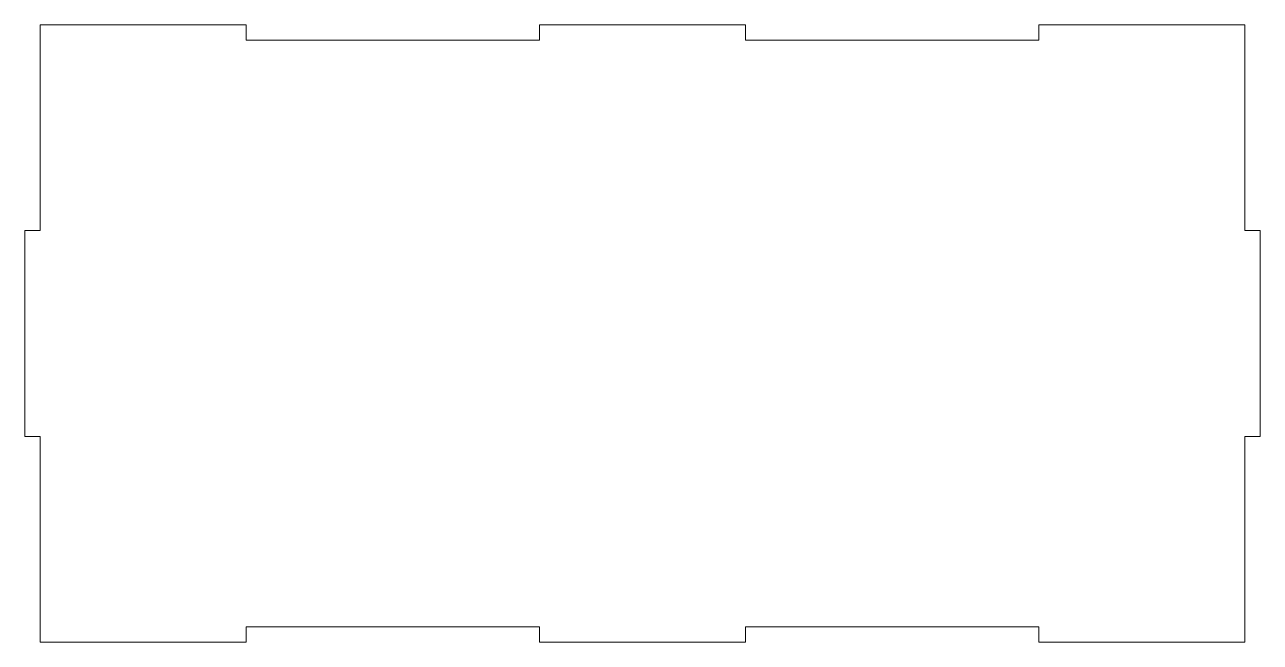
# Model space of a CAD drawing. Extents: x -120 to 120, y -60 to 60.
import ezdxf

# ---------------------------------------------------------------- set-up
doc = ezdxf.new("R2010")
doc.units = 0
doc.layers.get('0').update_dxf_attribs({"linetype": 'CONTINUOUS', "lineweight": 5, "true_color": 0xffffff})

# ---------------------------------------------------------------- blocks, each defined once
blk = doc.blocks.new('MIRRORED001')
at = {"color": 0}
for p, q in [((-77, 60), (-117, 60)), ((-117, 60), (-117, 20)), ((-77, 57), (-77, 60)), ((-20, 60), (20, 60)), ((-20, 57), (-20, 60)), ((20, 60), (20, 57)), ((77, 60), (117, 60)), ((77, 57), (77, 60)), ((117, 20), (117, 60)), ((-20, 57), (-77, 57)), ((77, 57), (20, 57)), ((-117, 20), (-120, 20)), ((-120, 20), (-120, -20)), ((117, 20), (120, 20)), ((120, 20), (120, -20)), ((-120, -20), (-117, -20)), ((-117, -20), (-117, -60)), ((117, -20), (117, -60)), ((120, -20), (117, -20)), ((-77, -60), (-77, -57)), ((-77, -57), (-20, -57)), ((-20, -60), (-20, -57)), ((20, -57), (20, -60)), ((20, -57), (77, -57)), ((77, -60), (77, -57)), ((-117, -60), (-77, -60)), ((20, -60), (-20, -60)), ((117, -60), (77, -60))]:
    blk.add_line(p, q, dxfattribs=at)

msp = doc.modelspace()

# ---------------------------------------------------------------- block references
at = {"color": 0}
msp.add_blockref('MIRRORED001', (0, 0), dxfattribs=at)

doc.saveas('drawing.dxf')
